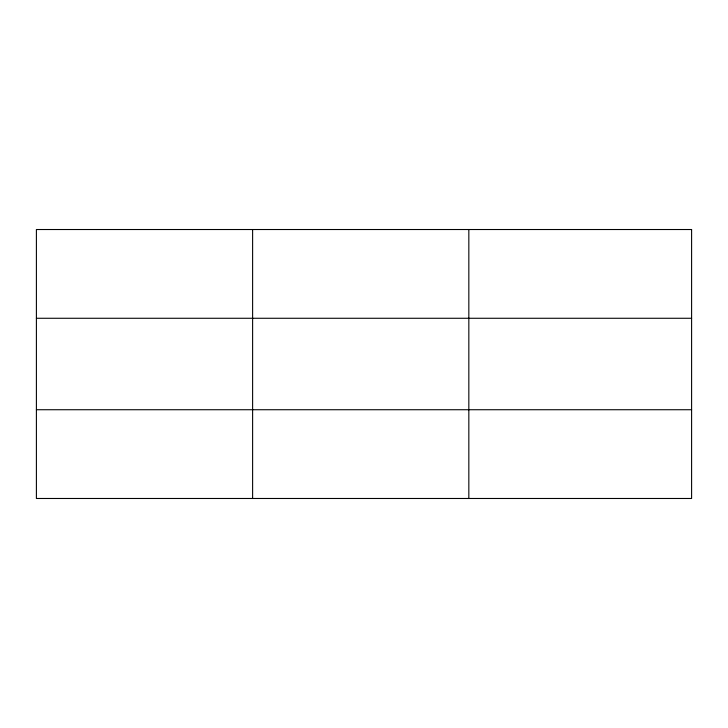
<?xml version="1.0" encoding="UTF-8"?>
<svg xmlns="http://www.w3.org/2000/svg" width="728" height="728" viewBox="0 0 728 728"><rect width="100%" height="100%" fill="white"/><g stroke="black" fill="none" stroke-linecap="round" stroke-linejoin="round"><path stroke-width="1.09" d="M252.616 229.52L252.616 498.48M468.832 229.52L468.832 498.48M36.4 318.273L691.6 318.273M36.4 409.728L691.6 409.728M691.6 229.52L691.6 498.48L36.4 498.48L36.4 229.52L691.6 229.52"/></g></svg>
